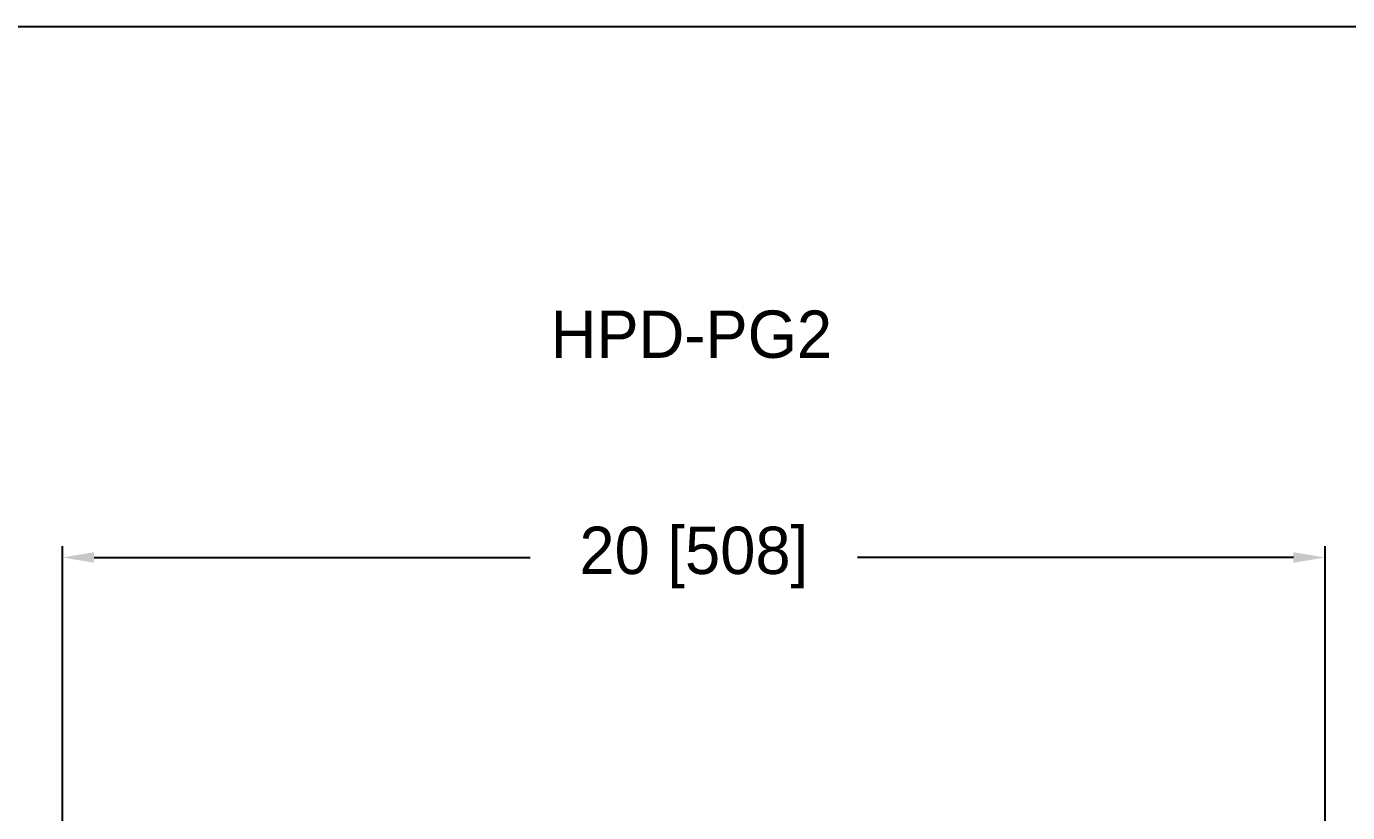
# Model space of a CAD drawing. Extents: x 168 to 616, y -89 to 7.
# Drawn here: x 416.49 to 437.42, y -5.2 to 7.25 of the extents above; entities that cross this region are included whole.
import ezdxf

# ---------------------------------------------------------------- set-up
doc = ezdxf.new("R2010")
doc.units = 0
doc.header["$LTSCALE"] = 0.5
doc.header["$MEASUREMENT"] = 0
doc.layers.get('0').update_dxf_attribs({"linetype": 'CONTINUOUS'})
doc.layers.get('DEFPOINTS').update_dxf_attribs({"linetype": 'CONTINUOUS'})
doc.layers.add('DIM', color=2, linetype='CONTINUOUS')
doc.styles.add('FT_FONT', font='ROMANS.SHX', dxfattribs={"width": 0.9})
doc.dimstyles.get("Standard").update_dxf_attribs({"dimtxt": 0.75, "dimasz": 0.18, "dimexe": 0.18, "dimexo": 0.0625, "dimgap": 0.09375, "dimtad": 0, "dimtih": 1, "dimtoh": 1, "dimdec": 4, "dimzin": 0, "dimdsep": 46, "dimlunit": 5, "dimtxsty": 'FT_FONT', "dimcen": 0.09, "dimclrt": 256, "dimadec": 0, "dimazin": 0, "dimtp": 0.03125, "dimtfac": 1, "dimtdec": 4, "dimtofl": 0, "dimtmove": 0, "dimatfit": 3, "dimfxl": 0, "dimtolj": 1, "dimtzin": 0, "dimarcsym": 0})

# ---------------------------------------------------------------- blocks, each defined once
blk = doc.blocks.new('*D57')
at = {"color": 0, "lineweight": -2}
for p, q in [((417.059, -5.456), (417.059, -0.985)), ((437.059, -5.456), (437.059, -0.985)), ((417.559, -1.165), (424.465, -1.165)), ((436.559, -1.165), (429.652, -1.165))]:
    blk.add_line(p, q, dxfattribs=at)
at = {"color": 0}
for points in [[(417.559, -1.081), (417.559, -1.248), (417.059, -1.165)], [(436.559, -1.248), (436.559, -1.081), (437.059, -1.165)]]:
    blk.add_solid(points, dxfattribs=at)
at = {"layer": 'DEFPOINTS', "color": 0}
for p in [(437.059, -1.165), (417.059, -5.519), (437.059, -5.519)]:
    blk.add_point(p, dxfattribs=at)
at = {"color": 250, "insert": (427.059, -1.165), "char_height": 0.75, "attachment_point": 5}
blk.add_mtext('\\A1;20 [508]', dxfattribs=at)

msp = doc.modelspace()

# ---------------------------------------------------------------- linework, layer by layer
at = {"layer": 'DIM'}
msp.add_lwpolyline([(332.00223, 7.24561), (452.2095, 7.24561), (452.2095, -89.41947), (332.00223, -89.41947)], close=True, dxfattribs=at)

# ---------------------------------------------------------------- texts
at = {"color": 250}
msp.add_text('HPD-PG2', height=0.75, dxfattribs=at).set_placement((424.79189, 1.99653))

# ---------------------------------------------------------------- dimensions: what is measured, and where the dimension line sits
dim = msp.add_linear_dim(base=(437.05873, -1.16481), p1=(417.05873, -5.51896), p2=(437.05873, -5.51896), dimstyle='Standard', override={"dimasz": 0.5, "dimtxsty": 'Standard', "dimclrt": 250, "dimtdec": 5}, dxfattribs=at)
dim.commit()
dim.dimension.update_dxf_attribs({"geometry": '*D57', "text_midpoint": (427.05873, -1.16481)})

doc.saveas('drawing.dxf')
